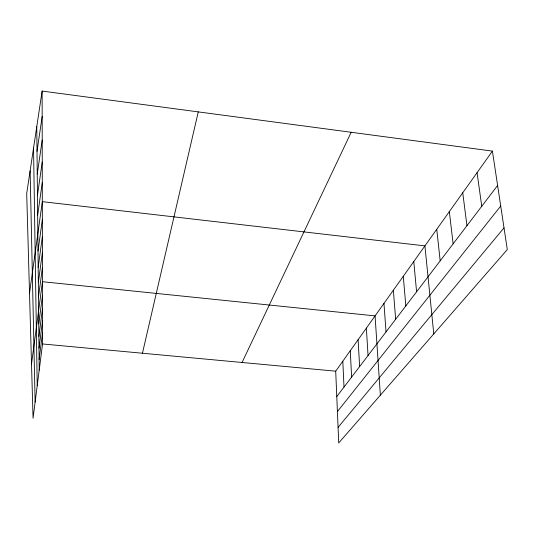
<?xml version="1.0" encoding="UTF-8"?>
<svg xmlns="http://www.w3.org/2000/svg" width="534" height="534" viewBox="0 0 534 534"><rect width="100%" height="100%" fill="white"/><g stroke="black" fill="none" stroke-linecap="round" stroke-linejoin="round"><path stroke-width="0.8" d="M42.126 91.067L42.566 343.963L33.055 418.235L26.7 193.528L42.126 91.067L492.415 151.109L507.3 249.578L338.73 442.933L335.706 371.177L492.415 151.109M38.989 348.295L42.526 321.021M39.095 359.536L42.546 332.782M38.742 323.918L42.486 295.542M38.869 336.44L42.506 308.625M31.519 363.974L42.46 281.712L375.062 315.901L380.362 395.18M38.328 282.633L42.406 252.495M38.475 297.058L42.433 267.521M38.174 267.327L42.38 236.569M38.007 251.047L42.353 219.654M29.517 293.186L42.319 201.652L424.917 245.887L433.775 333.917M37.654 215.195L42.286 182.461M37.453 195.391L42.253 161.956M37.24 174.151L42.213 140.001M37.013 151.309L42.173 116.432M142.445 353.234L198.268 111.886M242.062 362.479L351.178 132.272M336.774 396.568L497.608 185.452M337.408 411.607L500.718 206.044M338.069 427.367L504.016 227.844M42.566 343.963L335.706 371.177M477.069 172.656L481.748 206.271M462.744 192.774L466.956 225.682M449.328 211.611L453.132 243.831M436.745 229.28L440.183 260.826M413.783 261.526L416.593 291.798M403.283 276.278L405.82 305.935M393.358 290.216L395.647 319.285M383.966 303.405L386.035 331.908M366.364 328.116L368.046 355.524M358.114 339.704L359.616 366.584M350.271 350.718L351.619 377.084M342.808 361.198L344.009 387.063M30.118 170.82L35.124 402.095M33.542 148.105L37.213 385.768M36.766 126.685L39.209 370.209"/></g></svg>
